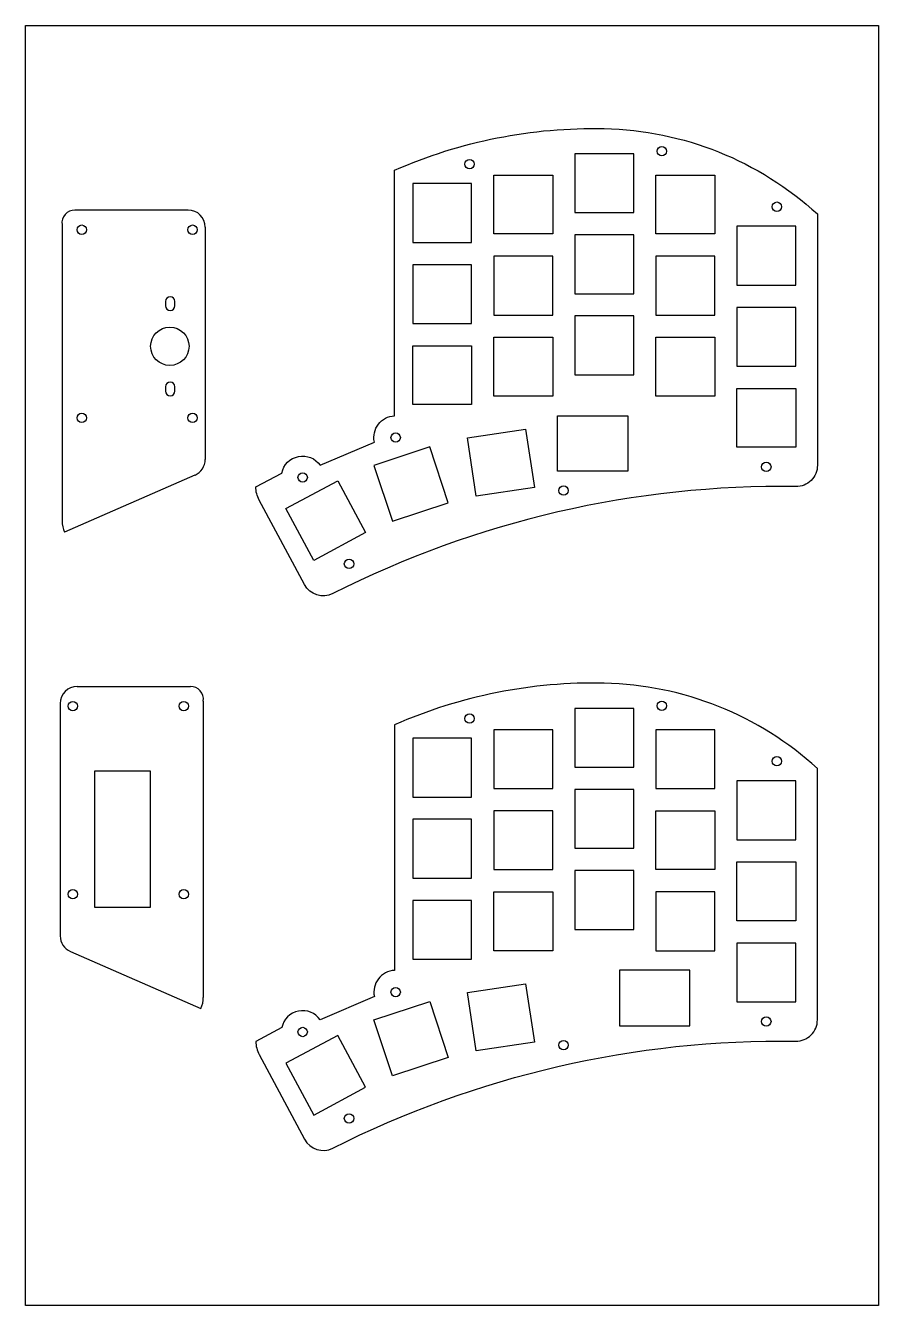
# Model space of a CAD drawing. Header units: millimetres. Extents: x 0 to 200, y -300 to 0.
import ezdxf

# ---------------------------------------------------------------- set-up
doc = ezdxf.new("R2010")
doc.units = ezdxf.units.MM
doc.layers.get('0').update_dxf_attribs({"linetype": 'CONTINUOUS'})

msp = doc.modelspace()

# ---------------------------------------------------------------- linework, layer by layer
for p, q in [((38.13, -43.24), (11.55, -43.24)), ((8.56, -46.67), (8.56, -116.12)), ((42.13, -47.24), (42.13, -101.7)), ((39.73, -105.37), (9.11, -118.76)), ((12.11, -154.9), (38.68, -154.9)), ((8.11, -158.9), (8.11, -213.37)), ((41.68, -158.34), (41.68, -227.79)), ((10.5, -217.03), (41.12, -230.42))]:
    msp.add_line(p, q)
for points in [[(0, 0), (200, 0), (200, -300), (0, -300)], [(128.81, -43.85), (142.61, -43.85), (142.61, -30.05), (128.81, -30.05)], [(109.81, -48.85), (109.81, -35.05), (123.61, -35.05), (123.61, -48.85)], [(147.81, -48.85), (147.81, -35.05), (161.61, -35.05), (161.61, -48.85)], [(90.81, -50.85), (104.61, -50.85), (104.61, -37.05), (90.81, -37.05)], [(166.81, -60.85), (180.61, -60.85), (180.61, -47.05), (166.81, -47.05)], [(128.81, -62.85), (142.61, -62.85), (142.61, -49.05), (128.81, -49.05)], [(90.81, -69.85), (104.61, -69.85), (104.61, -56.05), (90.81, -56.05)], [(123.61, -54.05), (109.81, -54.05), (109.81, -67.85), (123.61, -67.85)], [(161.61, -54.05), (147.81, -54.05), (147.81, -67.85), (161.61, -67.85)], [(128.81, -81.85), (142.61, -81.85), (142.61, -68.05), (128.81, -68.05)], [(166.81, -79.85), (180.61, -79.85), (180.61, -66.05), (166.81, -66.05)], [(123.61, -73.05), (123.61, -86.85), (109.81, -86.85), (109.81, -73.05)], [(161.61, -73.05), (161.61, -86.85), (147.81, -86.85), (147.81, -73.05)], [(90.81, -88.85), (90.81, -75.05), (104.61, -75.05), (104.61, -88.85)], [(166.81, -98.85), (166.81, -85.05), (180.61, -85.05), (180.61, -98.85)], [(124.76, -104.45), (124.76, -91.45), (141.26, -91.45), (141.26, -104.45)], [(105.66, -110.3), (103.62, -96.65), (117.27, -94.61), (119.31, -108.26)], [(86.02, -116.2), (99.12, -111.86), (94.79, -98.76), (81.69, -103.09)], [(73.23, -106.7), (79.75, -118.86), (67.59, -125.39), (61.07, -113.22)], [(128.81, -173.85), (142.61, -173.85), (142.61, -160.05), (128.81, -160.05)], [(104.61, -167.05), (90.81, -167.05), (90.81, -180.85), (104.61, -180.85)], [(109.81, -178.85), (123.61, -178.85), (123.61, -165.05), (109.81, -165.05)], [(161.61, -165.05), (147.81, -165.05), (147.81, -178.85), (161.61, -178.85)], [(29.22, -206.73), (16.22, -206.73), (16.22, -174.73), (29.22, -174.73)], [(142.61, -179.05), (128.81, -179.05), (128.81, -192.85), (142.61, -192.85)], [(180.61, -177.05), (166.81, -177.05), (166.81, -190.85), (180.61, -190.85)], [(123.61, -184.05), (109.81, -184.05), (109.81, -197.85), (123.61, -197.85)], [(161.61, -184.05), (161.61, -197.85), (147.81, -197.85), (147.81, -184.05)], [(104.61, -186.05), (90.81, -186.05), (90.81, -199.85), (104.61, -199.85)], [(180.61, -196.05), (180.61, -209.85), (166.81, -209.85), (166.81, -196.05)], [(142.61, -198.05), (128.81, -198.05), (128.81, -211.85), (142.61, -211.85)], [(123.61, -203.05), (123.61, -216.85), (109.81, -216.85), (109.81, -203.05)], [(147.81, -216.85), (161.61, -216.85), (161.61, -203.05), (147.81, -203.05)], [(90.81, -218.85), (104.61, -218.85), (104.61, -205.05), (90.81, -205.05)], [(180.61, -215.05), (166.81, -215.05), (166.81, -228.85), (180.61, -228.85)], [(139.25, -221.45), (139.25, -234.45), (155.75, -234.45), (155.75, -221.45)], [(105.66, -240.3), (103.62, -226.65), (117.27, -224.61), (119.31, -238.26)], [(94.79, -228.76), (99.12, -241.86), (86.02, -246.2), (81.69, -233.09)], [(67.59, -255.39), (79.75, -248.86), (73.23, -236.7), (61.07, -243.22)]]:
    msp.add_lwpolyline(points, close=True)
for points in [[(180.63, -108.05, 0.121362), (72.07, -133.14, -0.407423), (65.41, -131.04), (54.77, -111.21, -0.123662), (54, -108.14), (60.09, -104.88, -0.658042), (69.09, -103.06), (81.79, -97.61, -0.459718), (86.51, -91.46), (86.51, -33.92, -0.109353), (135.7, -24.14, -0.181505), (185.7, -44.16), (185.7, -103.05, -0.418454)], [(32.81, -64.67), (32.81, -65.67, 1), (35.01, -65.67), (35.01, -64.67, 1)], [(35.01, -84.67, 1), (32.81, -84.67), (32.81, -85.67, 1), (35.01, -85.67)], [(86.51, -163.92), (86.51, -221.46, 0.459718), (81.79, -227.61), (69.09, -233.06, 0.658042), (60.09, -234.88), (54, -238.14, 0.123662), (54.77, -241.21), (65.41, -261.04, 0.407423), (72.07, -263.14, -0.121362), (180.63, -238.05, 0.418454), (185.7, -233.05), (185.7, -174.16, 0.181505), (135.7, -154.14, 0.109353)]]:
    msp.add_lwpolyline(points, format="xyb", close=True)
for centre, radius in [((149.21, -29.45), 1.1), ((104.12, -32.45), 1.1), ((176.21, -42.45), 1.1), ((13.16, -47.84), 1.1), ((39.16, -47.84), 1.1), ((33.83, -75.17), 4.5), ((13.16, -91.96), 1.1), ((39.16, -91.96), 1.1), ((86.79, -96.56), 1.1), ((64.98, -105.91), 1.1), ((173.71, -103.45), 1.1), ((126.18, -108.99), 1.1), ((75.85, -126.18), 1.1), ((11.08, -159.5), 1.1), ((37.08, -159.5), 1.1), ((149.21, -159.45), 1.1), ((104.12, -162.45), 1.1), ((176.21, -172.45), 1.1), ((11.08, -203.63), 1.1), ((37.08, -203.63), 1.1), ((86.79, -226.56), 1.1), ((173.71, -233.45), 1.1), ((64.98, -235.91), 1.1), ((126.18, -238.99), 1.1), ((75.85, -256.18), 1.1)]:
    msp.add_circle(centre, radius)
for centre, radius, start, end in [((11.52, -46.24), 3, 89.468, 188.321), ((38.13, -47.24), 4, 0, 90), ((38.13, -101.7), 4, -66.3781, 0), ((15.06, -116.12), 6.5, 180.001, 203.9007), ((12.11, -158.9), 4, 90, 180), ((38.71, -157.9), 3, -8.321, 90.532), ((12.11, -213.37), 4, 180, 246.3781), ((35.18, -227.79), 6.5, 336.0993, 359.999)]:
    msp.add_arc(centre, radius, start, end)

doc.saveas('drawing.dxf')
